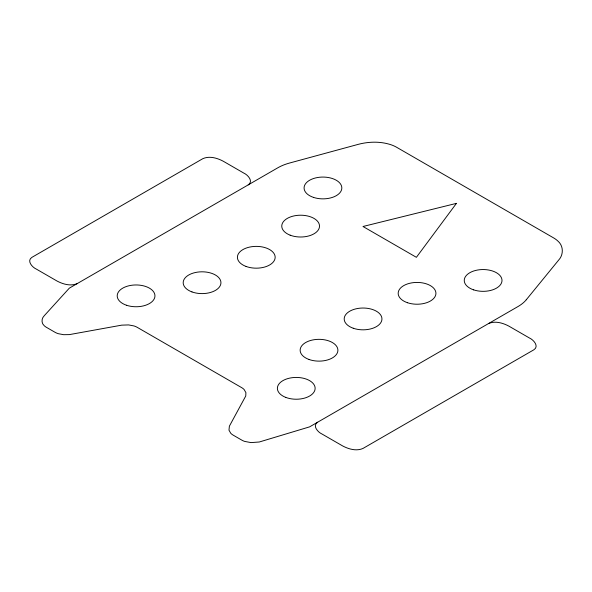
<?xml version="1.0" encoding="UTF-8"?>
<svg xmlns="http://www.w3.org/2000/svg" width="592" height="592" viewBox="0 0 592 592"><rect width="100%" height="100%" fill="white"/><g stroke="black" fill="none" stroke-linecap="round" stroke-linejoin="round"><path stroke-width="0.89" d="M526.273 299.759L558.693 260.036C563.665 254.775 563.599 245.828 557.916 241.099A29.563 17.064 0 0 0 553.505 237.843L396.736 147.334A29.563 17.064 0 0 0 391.09 144.781C380.538 141.266 368.979 141.532 358.301 144.337L289.488 163.052A42.121 24.316 0 0 0 277.685 167.869L69.338 288.149L44.222 315.765C41.47 318.348 41.151 323.091 44.148 325.622A14.785 8.54 0 0 0 46.42 327.317L54.908 332.216A14.815 8.554 0 0 0 58.319 333.688L63.647 334.695L69.419 334.606L121.686 325.149L128.582 324.919L133.91 325.926A14.815 8.554 0 0 1 137.322 327.391L241.625 387.612A14.815 8.554 0 0 1 244.163 389.58L245.909 392.659L245.754 395.989L229.385 426.166L228.978 430.147L230.725 433.226A14.815 8.554 0 0 0 233.27 435.194L241.751 440.093A14.785 8.54 0 0 0 244.696 441.41L251.008 442.601L259.266 442.002L309.601 426.862L517.941 306.575A42.121 24.316 0 0 0 526.281 299.759M248.203 184.882C253.753 181.448 247.9 174.877 243.837 173.108L223.206 161.202C217.138 157.983 209.398 155.711 202.819 158.678L31.968 257.32C26.411 260.754 32.264 267.325 36.334 269.094L56.965 281C63.026 284.219 70.774 286.491 77.345 283.524M317.615 422.237C312.058 425.67 317.911 432.241 321.981 434.01L342.613 445.917C348.673 449.136 356.421 451.407 362.992 448.44L533.851 349.798C539.401 346.364 533.547 339.793 529.485 338.025L508.854 326.118C502.786 322.899 495.045 320.627 488.467 323.595M456.432 203.374L416.391 257.32L362.992 226.492L456.432 203.374M285.736 397.38A18.877 10.9 0 0 0 315.092 389.062A18.877 10.9 0 0 0 287.941 378.547A18.877 10.9 0 0 0 285.736 397.38M309.068 359.492A18.877 10.9 0 0 0 337.891 350.582A18.877 10.9 0 0 0 310.112 340.622A18.877 10.9 0 0 0 309.068 359.492M353.269 328.242A18.877 10.9 0 0 0 381.944 319.177A18.877 10.9 0 0 0 353.994 309.372A18.877 10.9 0 0 0 353.269 328.242M407.518 302.734A18.877 10.9 0 0 0 435.927 293.388A18.877 10.9 0 0 0 407.71 283.857A18.877 10.9 0 0 0 407.518 302.734M473.689 289.88A18.877 10.9 0 0 0 502.001 280.438A18.877 10.9 0 0 0 473.689 271.003A18.877 10.9 0 0 0 473.689 289.88M126.577 305.272A18.877 10.9 0 0 0 154.956 295.896A18.877 10.9 0 0 0 126.703 286.395A18.877 10.9 0 0 0 126.577 305.272M191.986 291.923A18.877 10.9 0 0 0 220.927 283.139A18.877 10.9 0 0 0 193.281 273.06A18.877 10.9 0 0 0 191.986 291.923M246.057 266.437A18.877 10.9 0 0 0 275.139 257.816A18.877 10.9 0 0 0 247.656 247.582A18.877 10.9 0 0 0 246.057 266.437M290.147 235.172A18.877 10.9 0 0 0 319.473 226.825A18.877 10.9 0 0 0 292.293 216.332A18.877 10.9 0 0 0 290.147 235.172M313.516 197.402A18.877 10.9 0 0 0 341.828 187.96A18.877 10.9 0 0 0 313.516 178.525A18.877 10.9 0 0 0 313.516 197.402"/></g></svg>
